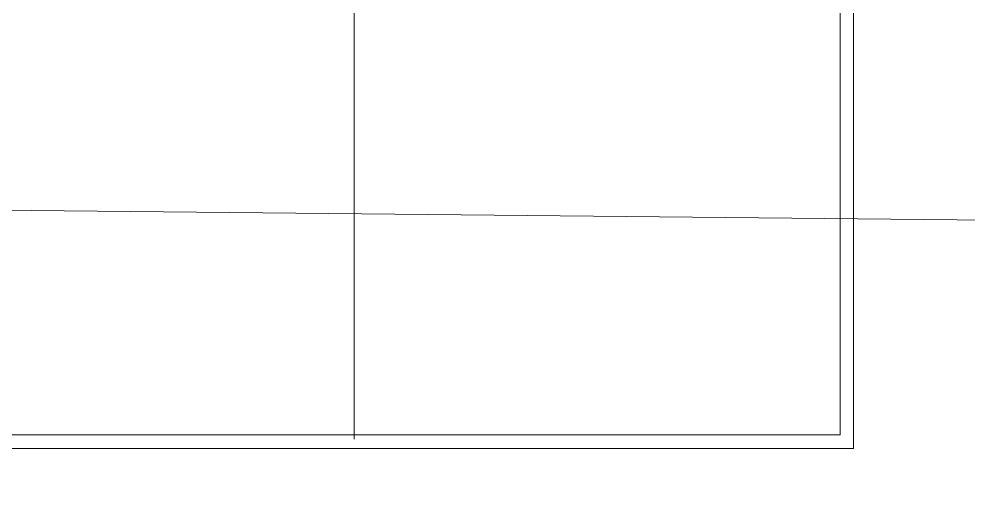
# Model space of a CAD drawing. Header units: metres. Extents: x 3856 to 4207, y -1118 to -691.
# Drawn here: x 3995.144 to 3995.842, y -990.258 to -989.912 of the extents above; entities that cross this region are included whole.
import ezdxf

# ---------------------------------------------------------------- set-up
doc = ezdxf.new("R2010")
doc.units = ezdxf.units.M
for name, color, linetype, lineweight in [('Floors', 7, 'Continuous', 9), ('Surface Pattern', 7, 'Continuous', 9), ('Text Notes', 7, 'Continuous', 9), ('Walls', 7, 'Continuous', 9)]:
    doc.layers.add(name, color=color, linetype=linetype, lineweight=lineweight)

# ---------------------------------------------------------------- blocks, each defined once
blk = doc.blocks.new('EDIFICIO TIPO A_rvt-3-IMPLANTACIÓN - KIT COMERCIAL')
at = {"layer": 'Surface Pattern', "true_color": 0x808080}
h = blk.add_hatch(dxfattribs=at)
h.set_pattern_fill('FP_78', color=8, style=0, pattern_type=2)
h.set_pattern_definition([(0, (3994.824, -989.327), (0, 0.566), []), (90, (3994.824, -989.327), (-0.566, 3e-17), [])])
h.paths.add_polyline_path([(3994.61728, -990.22735), (3995.75758, -990.21731), (3995.75758, -989.32735), (3994.25758, -989.32735), (3994.25758, -990.22735)])
h.paths.add_polyline_path([(3995.49928, -989.88735), (3995.37306, -989.87735), (3995.38261, -989.67735), (3995.51448, -989.67735), (3995.50635, -989.88585), (3995.50034, -989.88585)])
at = {"layer": 'Floors'}
for p, q in [((3995.75758, -990.22735), (3995.75758, -989.32735)), ((3994.25758, -990.22735), (3995.75758, -990.22735))]:
    blk.add_line(p, q, dxfattribs=at)
at = {"layer": 'Walls', "lineweight": 18}
for p, q in [((3995.74758, -989.32735), (3995.74758, -990.21735)), ((3995.75758, -990.22735), (3995.75758, -989.32735)), ((3995.74758, -990.21735), (3994.26758, -990.21735)), ((3994.25758, -990.22735), (3995.74758, -990.22735)), ((3995.74758, -990.22735), (3995.75758, -990.22735))]:
    blk.add_line(p, q, dxfattribs=at)

msp = doc.modelspace()

# ---------------------------------------------------------------- linework, layer by layer
at = {"layer": 'Text Notes'}
msp.add_line((4038.30717, -990.49766), (3868.48999, -988.74532), dxfattribs=at)

# ---------------------------------------------------------------- block references
at = {"lineweight": 5}
msp.add_blockref('EDIFICIO TIPO A_rvt-3-IMPLANTACIÓN - KIT COMERCIAL', (0, 0), dxfattribs=at)

doc.saveas('drawing.dxf')
